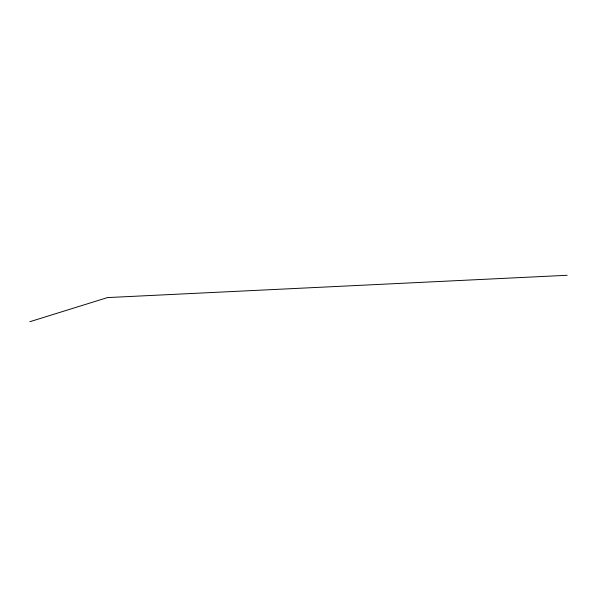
<?xml version="1.0" encoding="UTF-8"?>
<svg xmlns="http://www.w3.org/2000/svg" width="597" height="597" viewBox="0 0 597 597"><rect width="100%" height="100%" fill="white"/><g stroke="black" fill="none" stroke-linecap="round" stroke-linejoin="round"><path stroke-width="0.9" d="M29.85 321.716L107.49 297.582L567.15 275.284"/></g></svg>
